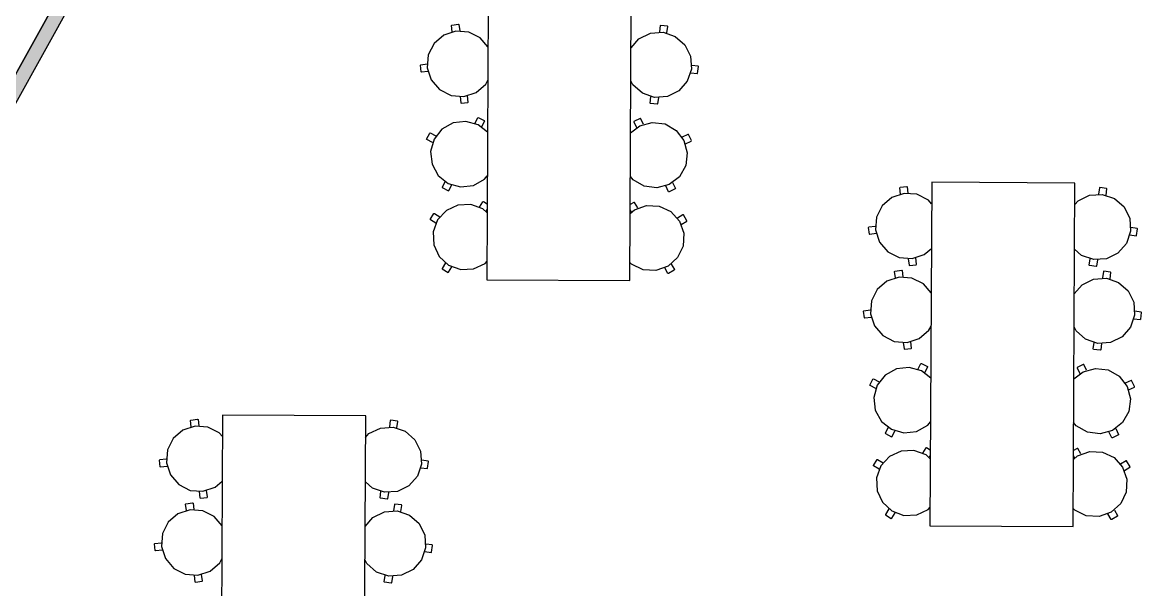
# Model space of a CAD drawing. Header units: metres. Extents: x 2.3 to 42.8, y 0.9 to 31.9.
# Drawn here: x 15.472 to 17.819, y 7.393 to 8.583 of the extents above; entities that cross this region are included whole.
import ezdxf

# ---------------------------------------------------------------- set-up
doc = ezdxf.new("R2010")
doc.units = ezdxf.units.M
for name, color, linetype in [('ARREDI', 9, 'Continuous'), ('PARETI_STRUTTURE', 7, 'Continuous'), ('PILASTRI_SETTI', 8, 'Continuous')]:
    doc.layers.add(name, color=color, linetype=linetype)

msp = doc.modelspace()

# ---------------------------------------------------------------- linework, layer by layer
at = {"layer": 'ARREDI'}
for points in [[(16.7457, 8.0416), (16.7496, 8.7622), (16.4495, 8.7638), (16.4457, 8.0432)], [(17.6752, 7.5256), (17.679, 8.2461), (17.379, 8.2477), (17.3751, 7.5272)], [(16.1881, 7.0373), (16.1919, 7.7578), (15.8919, 7.7594), (15.888, 7.0389)]]:
    msp.add_lwpolyline(points, close=True, dxfattribs=at)
for points in [[(16.3718, 8.5766), (16.3725, 8.5775)], [(16.3734, 8.5633), (16.3718, 8.5766)], [(16.3725, 8.5775), (16.3866, 8.5792)], [(16.3866, 8.5792), (16.3875, 8.5785)], [(16.3875, 8.5785), (16.3891, 8.5652)], [(16.8097, 8.5763), (16.8079, 8.563)], [(16.8106, 8.5769), (16.8097, 8.5762)], [(16.8246, 8.5751), (16.8106, 8.5769)], [(16.8235, 8.5609), (16.8253, 8.5742)], [(16.8253, 8.5742), (16.8246, 8.5751)], [(16.4483, 8.5315), (16.432, 8.5505), (16.408, 8.5627), (16.3812, 8.5647), (16.3556, 8.5563), (16.3353, 8.5388), (16.3231, 8.5148), (16.3211, 8.488)], [(16.7483, 8.5299), (16.7648, 8.5487), (16.789, 8.5606), (16.8158, 8.5624), (16.8412, 8.5537), (16.8614, 8.536), (16.8733, 8.5119), (16.8751, 8.4851)], [(16.3066, 8.4934), (16.3072, 8.4943)], [(16.3083, 8.4793), (16.3066, 8.4934)], [(16.3072, 8.4943), (16.3206, 8.4959)], [(16.3091, 8.4786), (16.3083, 8.4793)], [(16.3225, 8.4803), (16.3091, 8.4786)], [(16.3211, 8.488), (16.3294, 8.4625), (16.347, 8.4421), (16.3709, 8.4299), (16.3978, 8.4279), (16.4233, 8.4363), (16.4437, 8.4538), (16.4479, 8.4621)], [(16.8751, 8.4851), (16.8664, 8.4596), (16.8487, 8.4394), (16.8246, 8.4275), (16.7978, 8.4258), (16.7723, 8.4344), (16.7521, 8.4521), (16.748, 8.4605)], [(16.8736, 8.4773), (16.8869, 8.4756)], [(16.889, 8.4912), (16.8757, 8.4929)], [(16.8869, 8.4756), (16.8878, 8.4762)], [(16.8878, 8.4762), (16.8896, 8.4903)], [(16.8897, 8.4903), (16.889, 8.4912)], [(16.3899, 8.4274), (16.3915, 8.4141)], [(16.4071, 8.416), (16.4055, 8.4293)], [(16.7883, 8.4139), (16.79, 8.4272)], [(16.3915, 8.4141), (16.3923, 8.4134)], [(16.3924, 8.4134), (16.4064, 8.4151)], [(16.4064, 8.4151), (16.4071, 8.416)], [(16.789, 8.413), (16.7883, 8.4139)], [(16.803, 8.4112), (16.789, 8.413)], [(16.8039, 8.4119), (16.803, 8.4112)], [(16.8056, 8.4252), (16.8039, 8.4119)], [(16.4207, 8.3713), (16.4268, 8.3832)], [(16.4268, 8.3832), (16.4279, 8.3836)], [(16.4279, 8.3836), (16.4405, 8.3771)], [(16.7672, 8.3818), (16.7545, 8.3755)], [(16.7682, 8.3814), (16.7672, 8.3818)], [(16.7742, 8.3694), (16.7682, 8.3814)], [(16.4473, 8.3527), (16.4279, 8.3681), (16.4021, 8.3754), (16.3754, 8.3723), (16.3519, 8.3593), (16.3352, 8.3382)], [(16.4408, 8.3761), (16.4347, 8.3641)], [(16.4405, 8.3771), (16.4408, 8.3761)], [(16.7474, 8.3511), (16.767, 8.3663), (16.7929, 8.3734), (16.8196, 8.37), (16.8429, 8.3566), (16.8594, 8.3354)], [(16.7545, 8.3754), (16.7541, 8.3744)], [(16.7541, 8.3744), (16.7601, 8.3624)], [(16.3197, 8.3381), (16.3262, 8.3508)], [(16.3201, 8.3371), (16.3197, 8.3381)], [(16.332, 8.331), (16.3201, 8.3371)], [(16.3262, 8.3507), (16.3272, 8.3511)], [(16.3272, 8.3511), (16.3392, 8.345)], [(16.3352, 8.3382), (16.3278, 8.3123), (16.331, 8.2856), (16.3441, 8.2621), (16.3651, 8.2454), (16.391, 8.2381), (16.4177, 8.2412), (16.4412, 8.2543), (16.4469, 8.2615)], [(16.8594, 8.3354), (16.8664, 8.3094), (16.863, 8.2828), (16.8497, 8.2594), (16.8284, 8.243), (16.8025, 8.2359), (16.7758, 8.2393), (16.7525, 8.2526), (16.7469, 8.2599)], [(16.8675, 8.3482), (16.8555, 8.3422)], [(16.8625, 8.3281), (16.8745, 8.3341)], [(16.8685, 8.3479), (16.8675, 8.3482)], [(16.8748, 8.3352), (16.8685, 8.3478)], [(16.8745, 8.3341), (16.8748, 8.3352)], [(16.3583, 8.2494), (16.3522, 8.2375)], [(16.3662, 8.2303), (16.3723, 8.2422)], [(16.8272, 8.2279), (16.8212, 8.2399)], [(16.8353, 8.2469), (16.8413, 8.2349)], [(17.3124, 8.2372), (17.3265, 8.2389)], [(17.3265, 8.2389), (17.3274, 8.2382)], [(16.3522, 8.2375), (16.3526, 8.2364)], [(16.3526, 8.2364), (16.3652, 8.23)], [(16.3652, 8.23), (16.3662, 8.2303)], [(16.8282, 8.2275), (16.8272, 8.2279)], [(16.8409, 8.2338), (16.8282, 8.2275)], [(16.8413, 8.2349), (16.8409, 8.2338)], [(17.3787, 8.2023), (17.3719, 8.2102), (17.3479, 8.2224), (17.3211, 8.2244), (17.2956, 8.216), (17.2752, 8.1985), (17.263, 8.1745), (17.261, 8.1477)], [(17.3117, 8.2363), (17.3124, 8.2372)], [(17.3133, 8.223), (17.3117, 8.2363)], [(17.3274, 8.2382), (17.329, 8.2249)], [(17.6788, 8.2007), (17.6857, 8.2086), (17.7098, 8.2204), (17.7366, 8.2222), (17.7621, 8.2135), (17.7823, 8.1958), (17.7942, 8.1717), (17.7959, 8.1449)], [(17.7305, 8.2361), (17.7288, 8.2228)], [(17.7314, 8.2367), (17.7305, 8.2361)], [(17.7454, 8.2349), (17.7314, 8.2367)], [(17.7444, 8.2207), (17.7461, 8.234)], [(17.7461, 8.234), (17.7454, 8.2349)], [(16.4464, 8.1835), (16.4375, 8.1917), (16.4123, 8.201), (16.3854, 8.1999), (16.361, 8.1885), (16.3428, 8.1687)], [(16.4306, 8.1955), (16.4375, 8.2069)], [(16.4375, 8.2069), (16.4386, 8.2072)], [(16.4386, 8.2072), (16.4465, 8.2023)], [(16.7465, 8.1819), (16.7555, 8.19), (16.7808, 8.199), (16.8076, 8.1976), (16.8319, 8.186), (16.8499, 8.166)], [(16.7545, 8.2055), (16.7466, 8.2007)], [(16.7556, 8.2052), (16.7545, 8.2055)], [(16.7625, 8.1937), (16.7556, 8.2052)], [(16.3274, 8.1698), (16.3348, 8.182)], [(16.3277, 8.1688), (16.3274, 8.1698)], [(16.3391, 8.1618), (16.3277, 8.1688)], [(16.3428, 8.1687), (16.3336, 8.1435), (16.3347, 8.1166), (16.3461, 8.0922), (16.3658, 8.074), (16.3911, 8.0648), (16.418, 8.0659), (16.4423, 8.0773), (16.4459, 8.0811)], [(16.3348, 8.182), (16.3359, 8.1822)], [(16.3359, 8.1822), (16.3473, 8.1752)], [(16.4465, 8.1913), (16.444, 8.1873)], [(16.7465, 8.1897), (16.7489, 8.1856)], [(16.857, 8.1794), (16.8455, 8.1726)], [(16.8581, 8.1792), (16.857, 8.1794)], [(16.8653, 8.167), (16.8581, 8.1792)], [(16.8499, 8.166), (16.8589, 8.1407), (16.8575, 8.1138), (16.8459, 8.0896), (16.8259, 8.0716), (16.8006, 8.0626), (16.7737, 8.064), (16.7494, 8.0756), (16.7459, 8.0795)], [(16.8535, 8.159), (16.8651, 8.1659)], [(16.8651, 8.1659), (16.8654, 8.167)], [(17.2465, 8.1531), (17.2471, 8.154)], [(17.2482, 8.139), (17.2465, 8.1531)], [(17.2472, 8.154), (17.2605, 8.1556)], [(17.261, 8.1477), (17.2694, 8.1222), (17.2869, 8.1018), (17.3109, 8.0896), (17.3377, 8.0876), (17.3632, 8.096), (17.3782, 8.1089)], [(17.7959, 8.1449), (17.7873, 8.1194), (17.7695, 8.0992), (17.7454, 8.0873), (17.7186, 8.0856), (17.6931, 8.0942), (17.6783, 8.1073)], [(17.8098, 8.151), (17.7965, 8.1527)], [(17.8086, 8.136), (17.8105, 8.1501)], [(17.8105, 8.1501), (17.8098, 8.151)], [(17.249, 8.1384), (17.2482, 8.139)], [(17.2624, 8.14), (17.249, 8.1384)], [(17.7945, 8.1371), (17.8077, 8.1354)], [(17.8078, 8.1354), (17.8086, 8.1361)], [(16.3593, 8.0785), (16.3524, 8.0671)], [(16.8324, 8.076), (16.8393, 8.0645)], [(17.3298, 8.0871), (17.3314, 8.0738)], [(17.3323, 8.0731), (17.3463, 8.0748)], [(17.347, 8.0757), (17.3454, 8.089)], [(17.3463, 8.0748), (17.347, 8.0757)], [(17.7091, 8.0737), (17.7109, 8.087)], [(17.7265, 8.085), (17.7247, 8.0717)], [(16.3524, 8.0671), (16.3526, 8.066)], [(16.3526, 8.066), (16.3647, 8.0586)], [(16.3647, 8.0586), (16.3658, 8.0589)], [(16.3658, 8.0589), (16.3728, 8.0703)], [(16.8258, 8.0564), (16.8189, 8.068)], [(16.8268, 8.0562), (16.8258, 8.0564)], [(16.839, 8.0634), (16.8268, 8.0562)], [(16.8393, 8.0645), (16.839, 8.0634)], [(17.3029, 8.0472), (17.3012, 8.0606)], [(17.3013, 8.0606), (17.3019, 8.0614)], [(17.3019, 8.0614), (17.316, 8.0631)], [(17.316, 8.0631), (17.3169, 8.0625)], [(17.3169, 8.0624), (17.3185, 8.0491)], [(17.3314, 8.0738), (17.3323, 8.0731)], [(17.7098, 8.0729), (17.7091, 8.0737)], [(17.7238, 8.071), (17.7098, 8.0729)], [(17.7247, 8.0717), (17.7238, 8.071)], [(17.7391, 8.0602), (17.7374, 8.0469)], [(17.74, 8.0609), (17.7391, 8.0602)], [(17.754, 8.059), (17.74, 8.0609)], [(17.753, 8.0448), (17.7547, 8.0581)], [(17.7547, 8.0581), (17.754, 8.059)], [(17.3777, 8.0155), (17.3614, 8.0344), (17.3374, 8.0466), (17.3106, 8.0486), (17.2851, 8.0403), (17.2647, 8.0227), (17.2525, 7.9988), (17.2505, 7.972)], [(17.6778, 8.0139), (17.6943, 8.0327), (17.7184, 8.0446), (17.7452, 8.0463), (17.7707, 8.0377), (17.7909, 8.0199), (17.8028, 7.9958), (17.8045, 7.969)], [(17.236, 7.9773), (17.2367, 7.9782)], [(17.2377, 7.9633), (17.236, 7.9773)], [(17.2367, 7.9782), (17.25, 7.9798)], [(17.2386, 7.9626), (17.2377, 7.9633)], [(17.2519, 7.9642), (17.2386, 7.9626)], [(17.2505, 7.972), (17.2589, 7.9464), (17.2764, 7.926), (17.3004, 7.9139), (17.3272, 7.9118), (17.3527, 7.9202), (17.3731, 7.9377), (17.3774, 7.9461)], [(17.8045, 7.969), (17.7959, 7.9435), (17.7781, 7.9233), (17.754, 7.9114), (17.7272, 7.9097), (17.7017, 7.9183), (17.6815, 7.9361), (17.6774, 7.9445)], [(17.8031, 7.9612), (17.8163, 7.9595)], [(17.8184, 7.9751), (17.8051, 7.9769)], [(17.8164, 7.9595), (17.8172, 7.9602)], [(17.8172, 7.9602), (17.8191, 7.9742)], [(17.8191, 7.9742), (17.8184, 7.9751)], [(17.3193, 7.9113), (17.3209, 7.898)], [(17.3365, 7.8999), (17.3349, 7.9132)], [(17.7177, 7.8979), (17.7195, 7.9112)], [(17.3209, 7.898), (17.3218, 7.8973)], [(17.3218, 7.8973), (17.3359, 7.899)], [(17.3359, 7.899), (17.3365, 7.8999)], [(17.7184, 7.897), (17.7177, 7.8979)], [(17.7324, 7.8951), (17.7184, 7.897)], [(17.7333, 7.8958), (17.7324, 7.8951)], [(17.7351, 7.9091), (17.7333, 7.8958)], [(17.3501, 7.8552), (17.3562, 7.8672)], [(17.3562, 7.8672), (17.3573, 7.8675)], [(17.3573, 7.8675), (17.3699, 7.8611)], [(17.6966, 7.8657), (17.6839, 7.8594)], [(17.6977, 7.8654), (17.6966, 7.8657)], [(17.7037, 7.8534), (17.6977, 7.8654)], [(17.3768, 7.8367), (17.3574, 7.8521), (17.3315, 7.8594), (17.3048, 7.8563), (17.2813, 7.8432), (17.2646, 7.8221)], [(17.3703, 7.86), (17.3641, 7.8481)], [(17.3699, 7.8611), (17.3703, 7.86)], [(17.6768, 7.8351), (17.6964, 7.8502), (17.7223, 7.8573), (17.749, 7.8539), (17.7723, 7.8406), (17.7888, 7.8193)], [(17.6839, 7.8594), (17.6836, 7.8583)], [(17.6836, 7.8583), (17.6896, 7.8463)], [(17.2491, 7.8221), (17.2556, 7.8347)], [(17.2495, 7.821), (17.2491, 7.8221)], [(17.2614, 7.8149), (17.2495, 7.821)], [(17.2556, 7.8347), (17.2567, 7.835)], [(17.2567, 7.835), (17.2686, 7.8289)], [(17.2646, 7.8221), (17.2573, 7.7962), (17.2604, 7.7695), (17.2735, 7.7461), (17.2946, 7.7294), (17.3204, 7.722), (17.3471, 7.7251), (17.3706, 7.7382), (17.3763, 7.7454)], [(17.7888, 7.8193), (17.7959, 7.7934), (17.7925, 7.7667), (17.7791, 7.7434), (17.7579, 7.7269), (17.7319, 7.7198), (17.7053, 7.7232), (17.6819, 7.7366), (17.6763, 7.7438)], [(17.7969, 7.8321), (17.7849, 7.8262)], [(17.7919, 7.8121), (17.8039, 7.818)], [(17.7979, 7.8318), (17.7969, 7.8321)], [(17.8043, 7.8191), (17.798, 7.8318)], [(17.8039, 7.818), (17.8043, 7.8191)], [(15.8246, 7.748), (15.8253, 7.7489)], [(15.8262, 7.7347), (15.8246, 7.748)], [(15.8253, 7.7489), (15.8394, 7.7506)], [(15.8394, 7.7506), (15.8403, 7.7499)], [(15.8403, 7.7499), (15.8419, 7.7366)], [(16.2434, 7.7478), (16.2417, 7.7345)], [(16.2443, 7.7485), (16.2434, 7.7478)], [(16.2584, 7.7466), (16.2443, 7.7485)], [(16.2573, 7.7324), (16.259, 7.7457)], [(16.259, 7.7457), (16.2584, 7.7466)], [(15.8916, 7.714), (15.8848, 7.7219), (15.8608, 7.7341), (15.834, 7.7361), (15.8085, 7.7277), (15.7881, 7.7102), (15.7759, 7.6863), (15.7739, 7.6594)], [(16.1917, 7.7124), (16.1986, 7.7203), (16.2227, 7.7321), (16.2495, 7.7339), (16.275, 7.7253), (16.2952, 7.7075), (16.3071, 7.6834), (16.3088, 7.6566)], [(17.2878, 7.7334), (17.2816, 7.7214)], [(17.2957, 7.7143), (17.3018, 7.7262)], [(17.7566, 7.7118), (17.7506, 7.7238)], [(17.7647, 7.7308), (17.7707, 7.7188)], [(17.2816, 7.7214), (17.282, 7.7204)], [(17.282, 7.7204), (17.2946, 7.7139)], [(17.2946, 7.7139), (17.2957, 7.7143)], [(17.7577, 7.7114), (17.7566, 7.7118)], [(17.7704, 7.7178), (17.7577, 7.7114)], [(17.7707, 7.7188), (17.7704, 7.7178)], [(17.3759, 7.6675), (17.367, 7.6757), (17.3417, 7.6849), (17.3149, 7.6838), (17.2905, 7.6725), (17.2723, 7.6527)], [(17.36, 7.6794), (17.367, 7.6908)], [(17.367, 7.6908), (17.3681, 7.6911)], [(17.3681, 7.6911), (17.376, 7.6863)], [(17.3759, 7.6752), (17.3735, 7.6712)], [(17.6759, 7.6659), (17.6849, 7.674), (17.7102, 7.6829), (17.7371, 7.6815), (17.7613, 7.67), (17.7793, 7.65)], [(17.684, 7.6894), (17.676, 7.6847)], [(17.685, 7.6891), (17.684, 7.6894)], [(17.6919, 7.6776), (17.685, 7.6891)], [(15.7594, 7.6648), (15.7601, 7.6657)], [(15.7611, 7.6508), (15.7594, 7.6648)], [(15.7601, 7.6657), (15.7734, 7.6673)], [(15.7739, 7.6594), (15.7823, 7.6339), (15.7998, 7.6135), (15.8238, 7.6013), (15.8506, 7.5993), (15.8761, 7.6077), (15.8912, 7.6206)], [(16.3088, 7.6566), (16.3002, 7.6311), (16.2825, 7.6109), (16.2583, 7.599), (16.2315, 7.5973), (16.2061, 7.6059), (16.1912, 7.619)], [(16.3227, 7.6627), (16.3094, 7.6645)], [(16.3215, 7.6478), (16.3234, 7.6618)], [(16.3234, 7.6618), (16.3227, 7.6627)], [(17.2568, 7.6538), (17.2642, 7.6659)], [(17.2571, 7.6527), (17.2568, 7.6538)], [(17.2686, 7.6457), (17.2571, 7.6527)], [(17.2723, 7.6527), (17.263, 7.6274), (17.2642, 7.6006), (17.2755, 7.5762), (17.2953, 7.558), (17.3205, 7.5487), (17.3474, 7.5499), (17.3718, 7.5612), (17.3753, 7.5651)], [(17.2642, 7.6659), (17.2653, 7.6662)], [(17.2653, 7.6662), (17.2768, 7.6592)], [(17.6759, 7.6736), (17.6784, 7.6696)], [(17.7865, 7.6634), (17.7749, 7.6565)], [(17.7875, 7.6631), (17.7865, 7.6634)], [(17.7948, 7.6509), (17.7875, 7.6631)], [(15.762, 7.6501), (15.7611, 7.6508)], [(15.7753, 7.6517), (15.7619, 7.6501)], [(16.3074, 7.6488), (16.3207, 7.6471)], [(16.3207, 7.6471), (16.3216, 7.6478)], [(17.7793, 7.65), (17.7883, 7.6246), (17.7869, 7.5978), (17.7753, 7.5735), (17.7553, 7.5555), (17.73, 7.5466), (17.7031, 7.548), (17.6789, 7.5596), (17.6754, 7.5635)], [(17.783, 7.643), (17.7945, 7.6498)], [(17.7945, 7.6498), (17.7948, 7.6509)], [(15.8427, 7.5988), (15.8443, 7.5855)], [(15.8443, 7.5855), (15.8452, 7.5848)], [(15.8452, 7.5848), (15.8592, 7.5865)], [(15.8599, 7.5874), (15.8583, 7.6007)], [(15.8592, 7.5865), (15.8599, 7.5874)], [(16.222, 7.5855), (16.2238, 7.5987)], [(16.2227, 7.5846), (16.222, 7.5855)], [(16.2368, 7.5827), (16.2227, 7.5846)], [(16.2376, 7.5834), (16.2368, 7.5827)], [(16.2394, 7.5967), (16.2376, 7.5834)], [(15.8906, 7.5272), (15.8743, 7.5462), (15.8504, 7.5583), (15.8235, 7.5604), (15.798, 7.552), (15.7776, 7.5345), (15.7655, 7.5105), (15.7634, 7.4837)], [(15.8142, 7.5723), (15.8148, 7.5731)], [(15.8158, 7.559), (15.8142, 7.5723)], [(15.8148, 7.5731), (15.8289, 7.5749)], [(15.8289, 7.5748), (15.8298, 7.5742)], [(15.8298, 7.5742), (15.8314, 7.5608)], [(16.1907, 7.5256), (16.2072, 7.5444), (16.2313, 7.5563), (16.2581, 7.558), (16.2836, 7.5494), (16.3038, 7.5317), (16.3157, 7.5075), (16.3174, 7.4807)], [(16.252, 7.5719), (16.2503, 7.5586)], [(16.2529, 7.5726), (16.252, 7.5719)], [(16.267, 7.5707), (16.2529, 7.5726)], [(16.2659, 7.5566), (16.2676, 7.5698)], [(16.2676, 7.5698), (16.2669, 7.5707)], [(17.2888, 7.5625), (17.2818, 7.551)], [(17.7619, 7.5599), (17.7687, 7.5484)], [(17.2818, 7.551), (17.2821, 7.5499)], [(17.2821, 7.5499), (17.2942, 7.5426)], [(17.2942, 7.5426), (17.2952, 7.5428)], [(17.2952, 7.5428), (17.3022, 7.5543)], [(17.7552, 7.5404), (17.7483, 7.5519)], [(17.7563, 7.5401), (17.7552, 7.5404)], [(17.7685, 7.5473), (17.7563, 7.5401)], [(17.7687, 7.5484), (17.7685, 7.5473)], [(15.7489, 7.4891), (15.7496, 7.4899)], [(15.7506, 7.475), (15.7489, 7.4891)], [(15.7496, 7.4899), (15.7629, 7.4915)], [(16.3313, 7.4868), (16.318, 7.4886)], [(15.7515, 7.4743), (15.7506, 7.475)], [(15.7648, 7.4759), (15.7515, 7.4743)], [(15.7634, 7.4837), (15.7718, 7.4581), (15.7893, 7.4377), (15.8133, 7.4256), (15.8401, 7.4235), (15.8656, 7.4319), (15.886, 7.4494), (15.8903, 7.4578)], [(16.3174, 7.4807), (16.3088, 7.4553), (16.2911, 7.435), (16.2669, 7.4232), (16.2401, 7.4214), (16.2147, 7.43), (16.1944, 7.4478), (16.1903, 7.4562)], [(16.316, 7.473), (16.3293, 7.4712)], [(16.3293, 7.4712), (16.3302, 7.4719)], [(16.3301, 7.4719), (16.332, 7.4859)], [(16.332, 7.4859), (16.3313, 7.4868)], [(15.8322, 7.423), (15.8338, 7.4097)], [(15.8495, 7.4116), (15.8478, 7.4249)], [(16.2306, 7.4096), (16.2324, 7.4229)], [(16.248, 7.4208), (16.2462, 7.4075)], [(15.8338, 7.4097), (15.8347, 7.409)], [(15.8347, 7.409), (15.8488, 7.4107)], [(15.8488, 7.4107), (15.8494, 7.4116)], [(16.2313, 7.4087), (16.2306, 7.4096)], [(16.2454, 7.4068), (16.2313, 7.4087)], [(16.2462, 7.4075), (16.2454, 7.4068)]]:
    msp.add_lwpolyline(points, dxfattribs=at)
at = {"layer": 'PARETI_STRUTTURE'}
for points in [[(15.5183, 8.6647), (16.1378, 9.7806), (16.1723, 9.7615), (15.5527, 8.6456), (15.0002, 7.6506), (15.026, 7.6363)], [(15.0002, 7.6506), (15.5527, 8.6456)], [(15.0261, 7.6363), (15.5785, 8.6313)]]:
    msp.add_lwpolyline(points, dxfattribs=at)
at = {"layer": 'PILASTRI_SETTI'}
msp.add_solid([(15.026, 7.6363), (15.5785, 8.6313), (15.0002, 7.6506), (15.5527, 8.6456)], dxfattribs=at)

doc.saveas('drawing.dxf')
